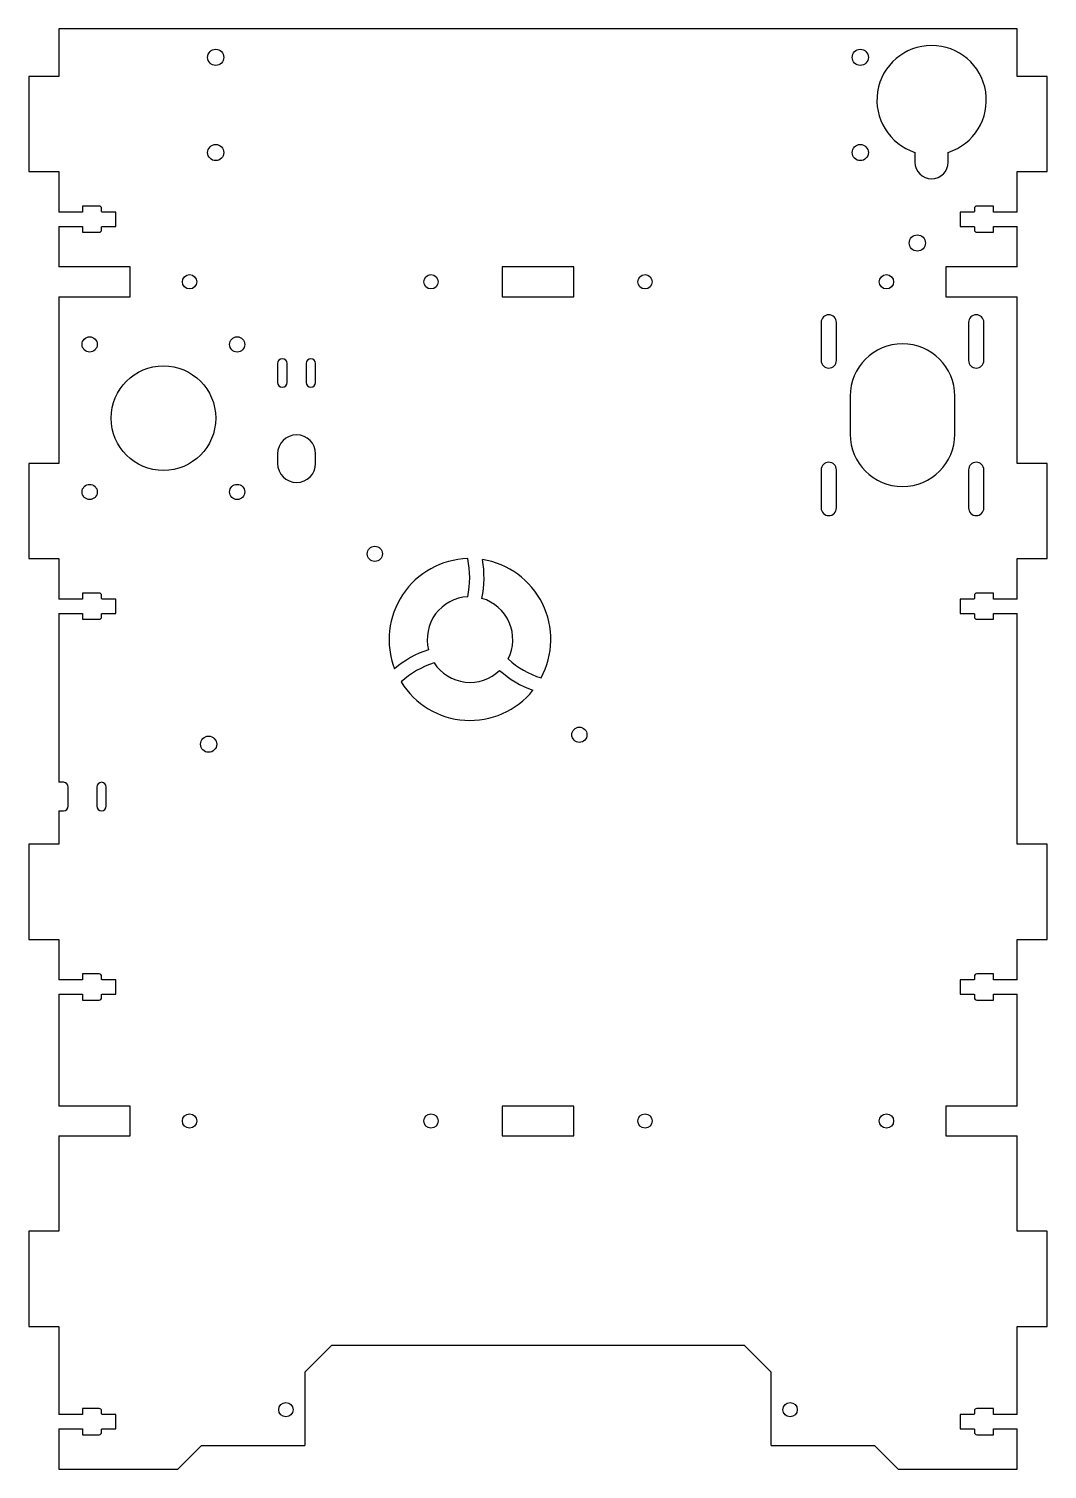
# Model space of a CAD drawing. Header units: millimetres. Extents: x -25 to 189, y -251 to 51.
import ezdxf

# ---------------------------------------------------------------- set-up
doc = ezdxf.new("R2010")
doc.units = ezdxf.units.MM

msp = doc.modelspace()

# ---------------------------------------------------------------- linework, layer by layer
at = {"color": 7, "linetype": 'Continuous', "lineweight": 25}
for p, q in [((183, 51.3), (-18.5, 51.3)), ((-18.5, 51.3), (-18.5, 41.3)), ((183, 41.3), (183, 51.3)), ((-18.5, 41.3), (-24.8, 41.3)), ((-24.8, 41.3), (-24.8, 21.3)), ((189.3, 41.3), (183, 41.3)), ((189.3, 21.3), (189.3, 41.3)), ((161.5, 25.35), (161.5, 23.3)), ((168.5, 23.3), (168.5, 25.35)), ((-24.8, 21.3), (-18.5, 21.3)), ((-18.5, 21.3), (-18.5, 12.8)), ((183, 12.8), (183, 21.3)), ((183, 21.3), (189.3, 21.3)), ((-13.5, 12.8), (-18.5, 12.8)), ((-13.5, 14.05), (-13.5, 12.8)), ((-10, 14.05), (-13.5, 14.05)), ((-9.5, 12.9), (-9.5, 13.55)), ((-9.4, 12.8), (-9.5, 12.9)), ((-6.5, 12.8), (-9.4, 12.8)), ((-6.5, 9.8), (-6.5, 12.8)), ((171, 12.8), (171, 9.8)), ((173.9, 12.8), (171, 12.8)), ((174, 12.9), (173.9, 12.8)), ((174, 13.55), (174, 12.9)), ((178, 14.05), (174.5, 14.05)), ((178, 12.8), (178, 14.05)), ((183, 12.8), (178, 12.8)), ((-18.5, 9.8), (-13.5, 9.8)), ((-18.5, 9.8), (-18.5, 1.3)), ((-13.5, 9.8), (-13.5, 8.55)), ((-9.5, 9.7), (-9.4, 9.8)), ((-9.5, 9.05), (-9.5, 9.7)), ((-9.4, 9.8), (-6.5, 9.8)), ((171, 9.8), (173.9, 9.8)), ((173.9, 9.8), (174, 9.7)), ((174, 9.7), (174, 9.05)), ((178, 9.8), (183, 9.8)), ((178, 8.55), (178, 9.8)), ((183, 1.3), (183, 9.8)), ((-13.5, 8.55), (-10, 8.55)), ((174.5, 8.55), (178, 8.55)), ((-3.5, 1.3), (-18.5, 1.3)), ((-3.5, -5), (-3.5, 1.3)), ((74.75, 1.3), (74.75, -5)), ((89.75, 1.3), (74.75, 1.3)), ((89.75, -5), (89.75, 1.3)), ((168, 1.3), (168, -5)), ((183, 1.3), (168, 1.3)), ((-18.5, -5), (-3.5, -5)), ((-18.5, -5), (-18.5, -40)), ((74.75, -5), (89.75, -5)), ((168, -5), (183, -5)), ((183, -40), (183, -5)), ((141.78, -10.37), (141.78, -18.37)), ((144.97, -18.37), (144.97, -10.37)), ((172.78, -10.37), (172.78, -18.37)), ((175.97, -18.37), (175.97, -10.37)), ((27.5, -19), (27.5, -23)), ((29.5, -23), (29.5, -19)), ((33.5, -19), (33.5, -23)), ((35.5, -23), (35.5, -19)), ((147.88, -25.87), (147.88, -33.87)), ((169.88, -33.87), (169.88, -25.87)), ((27.5, -38), (27.5, -40)), ((35.5, -40), (35.5, -38)), ((-18.5, -40), (-24.8, -40)), ((-24.8, -40), (-24.8, -60)), ((141.78, -41.37), (141.78, -49.37)), ((144.97, -49.37), (144.97, -41.37)), ((172.78, -41.37), (172.78, -49.37)), ((175.97, -49.37), (175.97, -41.37)), ((189.3, -40), (183, -40)), ((189.3, -60), (189.3, -40)), ((-24.8, -60), (-18.5, -60)), ((-18.5, -60), (-18.5, -68.5)), ((183, -68.5), (183, -60)), ((183, -60), (189.3, -60)), ((-13.5, -68.5), (-18.5, -68.5)), ((-13.5, -67.25), (-13.5, -68.5)), ((-10, -67.25), (-13.5, -67.25)), ((-9.5, -68.4), (-9.5, -67.75)), ((-9.4, -68.5), (-9.5, -68.4)), ((-6.5, -68.5), (-9.4, -68.5)), ((-6.5, -71.5), (-6.5, -68.5)), ((171, -68.5), (171, -71.5)), ((173.9, -68.5), (171, -68.5)), ((174, -68.4), (173.9, -68.5)), ((174, -67.75), (174, -68.4)), ((178, -67.25), (174.5, -67.25)), ((178, -68.5), (178, -67.25)), ((183, -68.5), (178, -68.5)), ((-18.5, -71.5), (-13.5, -71.5)), ((-18.5, -71.5), (-18.5, -107)), ((-13.5, -71.5), (-13.5, -72.75)), ((-9.5, -71.6), (-9.4, -71.5)), ((-9.5, -72.25), (-9.5, -71.6)), ((-9.4, -71.5), (-6.5, -71.5)), ((171, -71.5), (173.9, -71.5)), ((173.9, -71.5), (174, -71.6)), ((174, -71.6), (174, -72.25)), ((178, -71.5), (183, -71.5)), ((178, -72.75), (178, -71.5)), ((183, -120), (183, -71.5)), ((-13.5, -72.75), (-10, -72.75)), ((174.5, -72.75), (178, -72.75)), ((-17.5, -107), (-18.5, -107)), ((-16.5, -112), (-16.5, -108)), ((-10.5, -108), (-10.5, -112)), ((-8.5, -112), (-8.5, -108)), ((-18.5, -113), (-17.5, -113)), ((-18.5, -113), (-18.5, -120)), ((-18.5, -120), (-24.8, -120)), ((-24.8, -120), (-24.8, -140)), ((189.3, -120), (183, -120)), ((189.3, -140), (189.3, -120)), ((-24.8, -140), (-18.5, -140)), ((-18.5, -140), (-18.5, -148.5)), ((183, -148.5), (183, -140)), ((183, -140), (189.3, -140)), ((-13.5, -147.25), (-13.5, -148.5)), ((-10, -147.25), (-13.5, -147.25)), ((-9.5, -148.4), (-9.5, -147.75)), ((174, -147.75), (174, -148.4)), ((178, -147.25), (174.5, -147.25)), ((178, -148.5), (178, -147.25)), ((-13.5, -148.5), (-18.5, -148.5)), ((-9.4, -148.5), (-9.5, -148.4)), ((-6.5, -148.5), (-9.4, -148.5)), ((-6.5, -151.5), (-6.5, -148.5)), ((171, -148.5), (171, -151.5)), ((173.9, -148.5), (171, -148.5)), ((174, -148.4), (173.9, -148.5)), ((183, -148.5), (178, -148.5)), ((-18.5, -151.5), (-13.5, -151.5)), ((-18.5, -151.5), (-18.5, -175)), ((-13.5, -151.5), (-13.5, -152.75)), ((-13.5, -152.75), (-10, -152.75)), ((-9.5, -151.6), (-9.4, -151.5)), ((-9.5, -152.25), (-9.5, -151.6)), ((-9.4, -151.5), (-6.5, -151.5)), ((171, -151.5), (173.9, -151.5)), ((173.9, -151.5), (174, -151.6)), ((174, -151.6), (174, -152.25)), ((174.5, -152.75), (178, -152.75)), ((178, -151.5), (183, -151.5)), ((178, -152.75), (178, -151.5)), ((183, -175), (183, -151.5)), ((-3.5, -175), (-18.5, -175)), ((-3.5, -181.3), (-3.5, -175)), ((89.75, -175), (74.75, -175)), ((74.75, -175), (74.75, -181.3)), ((89.75, -181.3), (89.75, -175)), ((168, -175), (168, -181.3)), ((183, -175), (168, -175)), ((-18.5, -181.3), (-3.5, -181.3)), ((-18.5, -181.3), (-18.5, -201.3)), ((74.75, -181.3), (89.75, -181.3)), ((168, -181.3), (183, -181.3)), ((183, -201.3), (183, -181.3)), ((-18.5, -201.3), (-24.8, -201.3)), ((-24.8, -201.3), (-24.8, -221.3)), ((189.3, -201.3), (183, -201.3)), ((189.3, -221.3), (189.3, -201.3)), ((-24.8, -221.3), (-18.5, -221.3)), ((-18.5, -221.3), (-18.5, -239.8)), ((183, -239.8), (183, -221.3)), ((183, -221.3), (189.3, -221.3)), ((38.84, -225.3), (33.25, -230.89)), ((125.66, -225.3), (38.84, -225.3)), ((131.25, -230.89), (125.66, -225.3)), ((33.25, -230.89), (33.25, -246.3)), ((131.25, -246.3), (131.25, -230.89)), ((-13.5, -238.55), (-13.5, -239.8)), ((-10, -238.55), (-13.5, -238.55)), ((-9.5, -239.7), (-9.5, -239.05)), ((174, -239.05), (174, -239.7)), ((178, -238.55), (174.5, -238.55)), ((178, -239.8), (178, -238.55)), ((-13.5, -239.8), (-18.5, -239.8)), ((-9.4, -239.8), (-9.5, -239.7)), ((-6.5, -239.8), (-9.4, -239.8)), ((-6.5, -242.8), (-6.5, -239.8)), ((171, -239.8), (171, -242.8)), ((173.9, -239.8), (171, -239.8)), ((174, -239.7), (173.9, -239.8)), ((183, -239.8), (178, -239.8)), ((-18.5, -242.8), (-13.5, -242.8)), ((-18.5, -242.8), (-18.5, -251.3)), ((-13.5, -242.8), (-13.5, -244.05)), ((-13.5, -244.05), (-10, -244.05)), ((-9.5, -242.9), (-9.4, -242.8)), ((-9.5, -243.55), (-9.5, -242.9)), ((-9.4, -242.8), (-6.5, -242.8)), ((171, -242.8), (173.9, -242.8)), ((173.9, -242.8), (174, -242.9)), ((174, -242.9), (174, -243.55)), ((174.5, -244.05), (178, -244.05)), ((178, -242.8), (183, -242.8)), ((178, -244.05), (178, -242.8)), ((183, -251.3), (183, -242.8)), ((6.5, -251.3), (11.5, -246.3)), ((11.5, -246.3), (33.25, -246.3)), ((131.25, -246.3), (153, -246.3)), ((153, -246.3), (158, -251.3)), ((-18.5, -251.3), (6.5, -251.3)), ((158, -251.3), (183, -251.3))]:
    msp.add_line(p, q, dxfattribs=at)
for centre, radius in [((14.5, 45.3), 1.7), ((150, 45.3), 1.7), ((14.5, 25.3), 1.7), ((150, 25.3), 1.7), ((162, 6.3), 1.7), ((9, -1.85), 1.5), ((59.75, -1.85), 1.5), ((104.75, -1.85), 1.5), ((155.5, -1.85), 1.5), ((-12, -15), 1.6), ((19, -15), 1.6), ((3.5, -30.5), 11), ((-12, -46), 1.6), ((19, -46), 1.6), ((47.95, -59), 1.6), ((90.95, -97), 1.6), ((13, -99), 1.7), ((9, -178.15), 1.5), ((59.75, -178.15), 1.5), ((104.75, -178.15), 1.5), ((155.5, -178.15), 1.5), ((29.25, -238.8), 1.5), ((135.25, -238.8), 1.5)]:
    msp.add_circle(centre, radius, dxfattribs=at)
for centre, radius, start, end in [((165, 36.3), 11.5, 287.7189, 252.2811), ((165, 23.3), 3.5, 180, 0), ((-10, 13.55), 0.5, 0, 90), ((174.5, 13.55), 0.5, 90, 180), ((-10, 9.05), 0.5, 270, 0), ((174.5, 9.05), 0.5, 180, 270), ((143.38, -10.37), 1.6, 0, 180), ((174.38, -10.37), 1.6, 0, 180), ((158.88, -25.87), 11, 0, 180), ((28.5, -19), 1, 0, 180), ((34.5, -19), 1, 0, 180), ((143.38, -18.37), 1.6, 180, 0), ((174.38, -18.37), 1.6, 180, 0), ((28.5, -23), 1, 180, 0), ((34.5, -23), 1, 180, 0), ((31.5, -38), 4, 0, 180), ((158.88, -33.87), 11, 180, 0), ((31.5, -40), 4, 180, 0), ((143.38, -41.37), 1.6, 0, 180), ((174.38, -41.37), 1.6, 0, 180), ((143.38, -49.37), 1.6, 180, 0), ((174.38, -49.37), 1.6, 180, 0), ((67.95, -77), 17, 91.6066, 201.1288), ((49.41, -64), 18.5, 347.4723, 12.4657), ((49.41, -64), 21.5, 348.3052, 10.1711), ((67.95, -77), 17, 331.6066, 81.1288), ((-10, -67.75), 0.5, 0, 90), ((67.95, -77), 9, 93.0633, 193.785), ((67.95, -77), 9, 333.0633, 73.785), ((174.5, -67.75), 0.5, 90, 180), ((-10, -72.25), 0.5, 270, 0), ((174.5, -72.25), 0.5, 180, 270), ((65.96, -99.56), 21.5, 108.3052, 130.1711), ((88.48, -67.44), 18.5, 227.4723, 252.4657), ((65.96, -99.56), 18.5, 107.4723, 132.4657), ((67.95, -77), 9, 213.0633, 313.785), ((88.48, -67.44), 21.5, 228.3052, 250.1711), ((67.95, -77), 17, 211.6066, 321.1288), ((-17.5, -108), 1, 0, 90), ((-9.5, -108), 1, 0, 180), ((-17.5, -112), 1, 270, 0), ((-9.5, -112), 1, 180, 0), ((-10, -147.75), 0.5, 0, 90), ((174.5, -147.75), 0.5, 90, 180), ((-10, -152.25), 0.5, 270, 0), ((174.5, -152.25), 0.5, 180, 270), ((-10, -239.05), 0.5, 0, 90), ((174.5, -239.05), 0.5, 90, 180), ((-10, -243.55), 0.5, 270, 0), ((174.5, -243.55), 0.5, 180, 270)]:
    msp.add_arc(centre, radius, start, end, dxfattribs=at)

doc.saveas('drawing.dxf')
